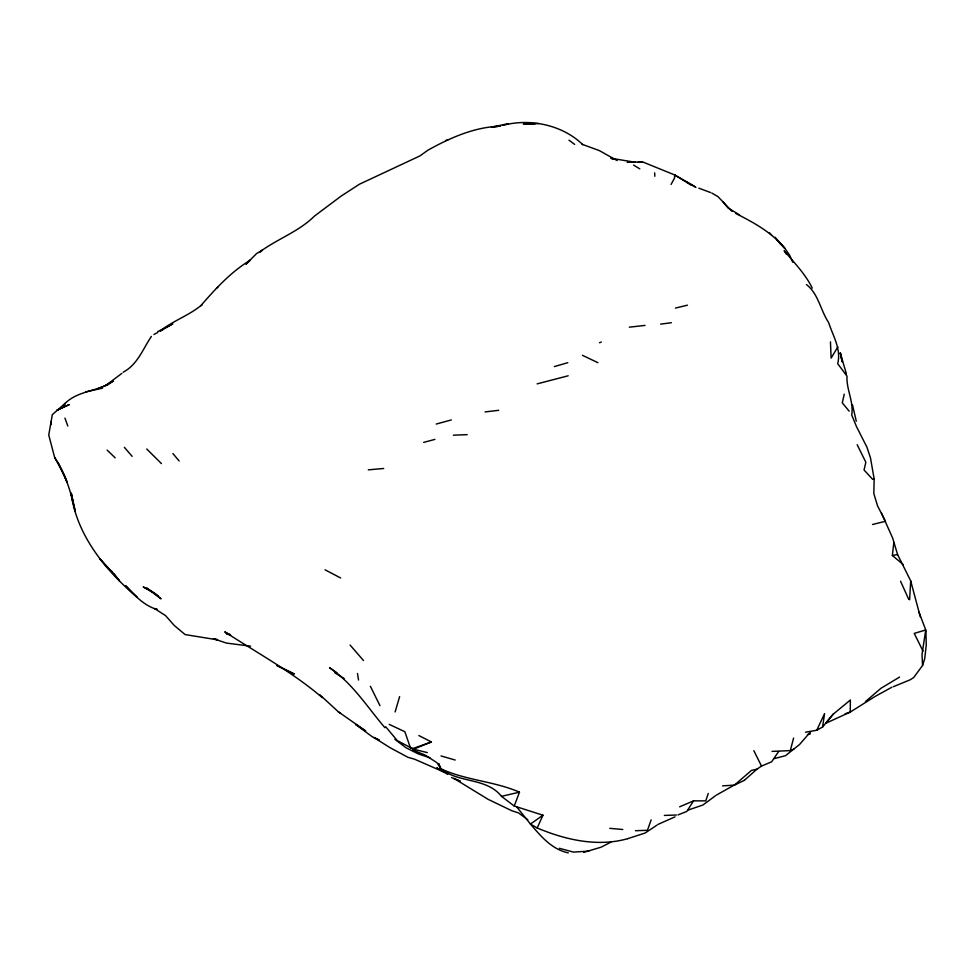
<?xml version="1.0" encoding="UTF-8"?>
<svg xmlns="http://www.w3.org/2000/svg" width="975" height="975" viewBox="0 0 975 975"><rect width="100%" height="100%" fill="white"/><g stroke="black" fill="none" stroke-linecap="round" stroke-linejoin="round"><path stroke-width="1.46" d="M881.558 513.24L892.698 538.188L897.573 554.543L910.699 580.881L909.614 599.747M903.191 564.562L892.357 555.47L893.795 542.904M806.459 284.566C818.549 293.95 820.402 310.184 828.579 322.433C832.918 335.875 841.437 349.062 837.708 363.699L847.007 376.143C846.203 389.452 853.978 401.749 851.711 415.021L856.562 426.745L866.946 447.196L870.443 457.702L874.173 479.018L873.819 493.557L877.549 505.854L885.471 521.284L872.527 524.501M893.344 686.705L910.382 679.709L913.794 677.406L922.569 665.474L921.997 654.591L925.738 629.972L918.962 612.068M816.77 730.238L822.571 727.045L824.582 713.578L816.77 730.238L805.533 732.213M64.252 405.661L65.422 403.041L52.333 414.643L48.75 435.021L54.661 457.531L64.35 475.142L67.104 482.284L58.293 463.137L54.661 457.531M844.228 394.168L842.29 402.858L849.176 411.182M772.042 751.384L790.298 750.616L793.589 738.087M395.119 711.957L399.628 696.601M922.569 665.474L924.714 658.686L926.25 645.121L925.921 631.13M708.277 793.443L705.754 800.877L693.566 800.841L679.636 806.825M651.166 819.841L647.449 830.298L635.481 830.724M627.486 838.744C597.492 847.202 565.207 839.804 537.188 827.97L542.953 815.222L514.239 806.02L519.468 792.163C494.154 781.146 465.745 780.39 440.883 768.775L436.885 762.633L425.283 755.174L412.657 749.946M671.056 184.458L674.578 177.986L674.615 174.915L642.488 161.862L627.217 162.337M677.942 814.929L686.802 811.456L693.566 800.841M837.866 346.844L831.127 358.105L830.456 341.823M744.437 780.268L756.941 769.178L761.512 766.094L771.639 761.804L778.598 751.591M151.405 336.412C142.825 348.94 137.743 364.504 123.155 372.206M845.106 713.81L850.224 712.091L850.358 700.013L833.138 714.236L825.654 723.34L850.224 712.091L875.026 696.491L891.869 687.217M822.571 727.045L833.138 714.236M157.877 331.549L172.831 323.822L160.241 331.122C172.599 320.933 188.236 315.851 200.74 305.736C215.548 288.758 231.026 271.806 250.417 260.081L245.956 264.201L256.596 253.549L262.373 250.258L259.399 252.208C277.071 238.997 298.618 231.818 314.511 216.048L341.165 196.072L359.495 184.19L419.847 155.951L428.135 150.065C450.304 137.743 474.862 126.847 500.492 126.214M810.7 731.64L799.561 744.498L785.448 755.71L774.43 758.562M722.597 785.862L734.419 785.131L751.42 770.445L756.941 769.178M865.447 701.61L880.937 688.301L899.572 677.077M216.45 288.344L217.827 287.174M108.566 384.308L105.556 385.625L121.863 373.388M715.479 795.734L702.926 805.009L688.362 809.993M542.953 815.222L530.449 824.058L516.872 807.081M657.113 825.045L645.048 833.064L627.644 838.683M105.556 385.625L113.185 381.103C98.499 391.67 79.292 390.097 65.666 402.797M200.74 305.736L202.227 304.846M716.357 795.112L734.065 785.192M153.928 334.498L157.718 332.475M610.862 842.181L601.014 847.214L583.574 852.394M734.419 785.131L744.315 780.366M790.298 750.616L793.857 749.032M658.113 824.362L675.005 816.855M385.673 726.728L397.276 740.598L413.534 749.214L431.401 741.938L418.848 735.54M97.11 389.001L104.154 386.185M599.491 342.749L601.343 342.054M431.401 741.938L413.376 748.386L410.487 748.02L404.869 731.737L389.196 724.364M447.927 139.791L445.599 140.571M503.039 125.361C529.961 118.036 562.685 124.958 582.818 144.714M925.738 629.972L914.245 633.397L923.02 651.093M554.373 366.563L567.816 362.688M807.507 734.638L810.383 733.822M436.264 424.052L451.327 419.933M537.152 383.87L568.181 375.789M423.662 442.394L434.923 439.396M874.173 479.018L872.723 479.395L864.033 469.987L865.849 462.26L857.171 444.734M675.48 308.063L687.448 305.175M588.888 851.138L573.349 852.089L559.382 848.299M438.872 763.474L440.883 768.775C458.567 783.388 486.379 777.307 501.491 796.343L519.468 792.163M85.763 391.852L102.497 388.196M508.146 123.654L491.473 127.189L497.482 126.543M892.357 555.47L897.573 554.543M660.636 324.127L671.385 322.737M485.099 411.938L498.7 410.304M629.314 327.173L644.999 325.406M638.259 162.337L642.488 161.862M368.306 469.852L383.675 468.487M453.387 435.191L467.208 434.643M664.353 815.417L676.333 815.027M538.505 123.557L523.319 123.849L535.153 123.862M609.728 828.348L622.732 829.493M217.401 639.819L185.116 634.579L174.269 625.487L165.579 615.639L154.586 608.558L157.231 609.46M250.599 646.193L226.529 643.098L213.488 638.759L217.559 639.588M635.371 162.289L610.862 158.243L613.36 159.266M413.534 749.214L427.306 752.59M230.38 634.652L226.212 633.555L230.636 635.176L224.762 631.837C257.656 653.189 292.415 672.116 322.335 697.649M582.124 144.3L599.235 150.552L617.138 160.558M441.066 755.954L455.179 760.037M698.795 188.163L710.507 192.526M429.975 757.819L418.251 753.894L406.039 747.764L394.899 739.318M157.353 609.533C144.312 605.938 134.806 595.579 125.885 586.012M735.735 213.476C753.724 222.471 772.09 232.623 784.851 248.381L789.567 255.072L792.76 262.263M568.291 852.918C551.594 849.213 540.918 836.294 530.449 824.058L537.188 827.97M451.559 777.562L459.932 781.146M460.285 781.231L453.899 778.391L488.195 799.378L511.887 810.761L518.529 812.906L527.816 819.804M444.661 772.371L414.68 759.245L407.94 757.307L389.781 747.533L374.034 737.575L379.214 740.11M582.428 355.302L597.907 362.688M378.946 739.988L372.121 736.673L355.619 724.413L365.552 730.86M325.065 569.802L340.628 577.98M152.344 591.764L143.215 586.901L154.367 593.202L161.046 598.833L146.664 588.035L154.367 593.202M686.571 182.057L695.943 187.468M694.931 186.505L674.615 174.915L691.056 185.031M444.71 772.261L436.739 767.873L447.732 774.406M711.799 193.062L717.844 196.511L732.115 211.429M739.635 214.951L727.862 207.846L723.011 201.837M633.579 165.08L639.807 168.87M334.754 672.689L344.102 678.515M365.637 730.921L338.276 711.75L319.715 694.651M338.276 711.75L340.47 713.237M336.862 672.762L329.599 667.802C352.621 683.329 367.234 706.948 384.906 727.703M153.502 592.568L158.121 595.798M568.986 140.181L574.677 144.385M501.491 796.343L514.239 806.02M161.46 463.6L146.75 449.024M107.128 450.084L115.172 457.848M125.946 586.036L137.012 597.175C105.422 570.278 76.964 535.689 71.078 493.423M769.494 232.891L771.542 234.963M779.732 243.226L784.851 248.381L776.795 239.289M350.074 645.023L363.492 660.538M124.361 447.33L132.161 456.361M172.88 453.546L179.132 460.943M114.112 574.007L119.474 580.808L111.101 570.558M775.125 237.23L779.89 243.433M786.569 254.39L784.168 250.697C794.125 262.641 805.411 274.012 812.248 288.1M58.293 463.137C66.629 478.043 71.528 494.557 75.185 511.168L71.309 493.545M753.833 750.677L761.512 766.094M370.39 686.29L379.957 705.656M900.559 581.246L908.785 599.454M64.923 418.117L67.823 426.038M856.282 421.188L852.418 404.625M840.304 352.889L842.144 361.652L840.304 352.889L846.373 373.815M910.699 580.881L920.327 616.931M71.236 493.484L72.979 502.137L71.272 493.313M357.496 673.493L358.532 680.026M50.956 421.602L51.358 424.454M654.664 172.855L654.847 176.28M63.997 406.88L56.83 410.365L69.359 404.564L63.997 406.88M294.06 673.932L276.985 665.559L294.06 673.932M112.43 572.557L99.621 558.651L112.43 572.557"/></g></svg>
